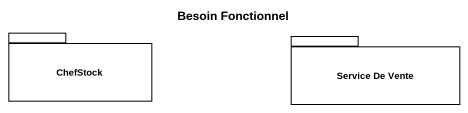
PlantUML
@startuml
title Besoin Fonctionnel
package ChefStock {
}
package "Service De Vente" as Service_De_Vente {
}
@enduml
